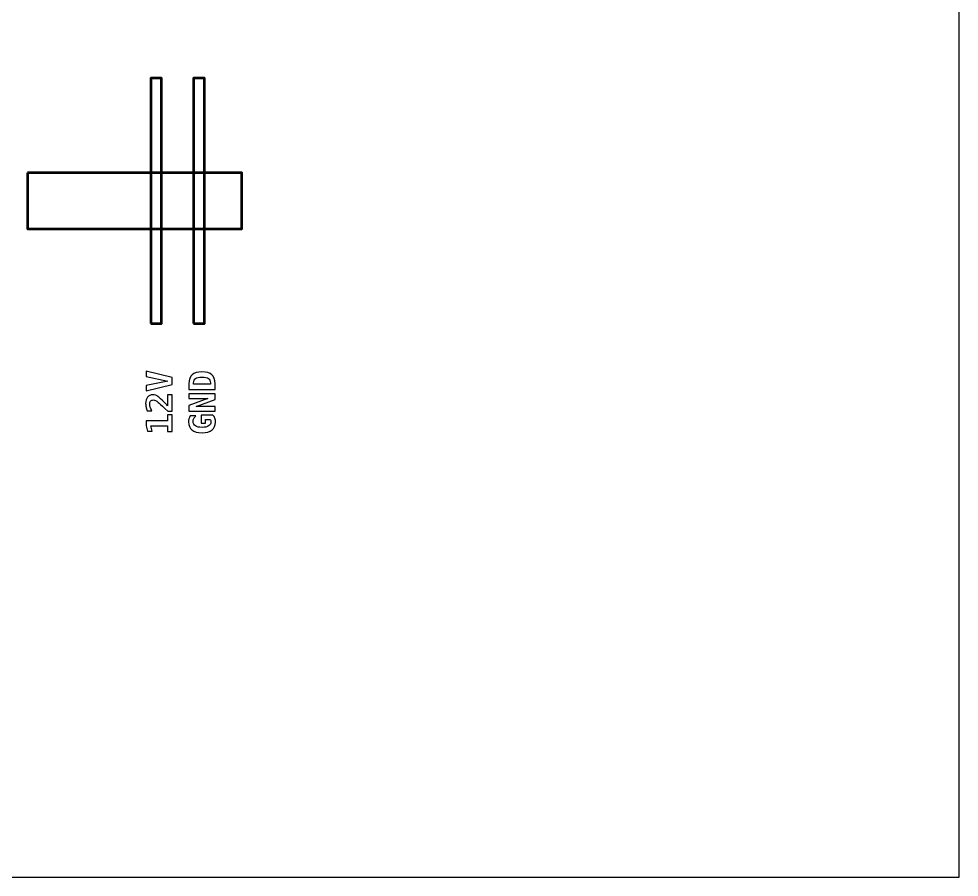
# Model space of a CAD drawing. Header units: centimetres. Extents: x -7.5 to 7.5, y -7.5 to 7.5.
# Drawn here: x 1.93 to 7.5, y -7.5 to -2.41 of the extents above; entities that cross this region are included whole.
import ezdxf

# ---------------------------------------------------------------- set-up
doc = ezdxf.new("R2010")
doc.units = ezdxf.units.CM
doc.header["$MEASUREMENT"] = 0
doc.layers.add('Layer 1', color=7, linetype='Continuous')

msp = doc.modelspace()

# ---------------------------------------------------------------- linework, layer by layer
at = {"layer": 'Layer 1', "color": 7}
msp.add_lwpolyline([(-7.5, -7.5), (7.5, -7.5), (7.5, 7.5), (-7.5, 7.5), (-7.5, -7.5)], close=True, dxfattribs=at)
at = {"layer": 'Layer 1', "lineweight": 53}
for points in [[(2.7085, -4.21737), (2.7725, -4.21737), (2.7725, -2.76337), (2.7085, -2.76337), (2.7085, -4.21737)], [(2.9625, -4.21737), (3.0265, -4.21737), (3.0265, -2.76337), (2.9625, -2.76337), (2.9625, -4.21737)]]:
    msp.add_lwpolyline(points, close=True, dxfattribs=at)
at = {"layer": 'Layer 1', "color": 7, "lineweight": 53}
msp.add_open_spline([(1.9785, -3.32441), (1.9785, -3.32441), (3.2485, -3.32441), (3.2485, -3.32441), (3.2485, -3.32441), (3.2485, -3.32441), (3.2485, -3.6563), (3.2485, -3.6563), (3.2485, -3.6563), (3.2485, -3.6563), (1.9785, -3.6563), (1.9785, -3.6563), (1.9785, -3.6563), (1.9785, -3.6563), (1.9785, -3.32441), (1.9785, -3.32441)], degree=3, knots=[0, 0, 0, 0, 0.25, 0.25, 0.25, 0.25, 0.5, 0.5, 0.5, 0.5, 0.75, 0.75, 0.75, 0.75, 1, 1, 1, 1], dxfattribs=at)
at = {"layer": 'Layer 1'}
for points, knots in [([(2.81032, -4.55915), (2.81032, -4.55915), (2.68145, -4.53199), (2.68145, -4.53199), (2.68145, -4.53199), (2.68145, -4.53199), (2.68145, -4.5013), (2.68145, -4.5013), (2.68145, -4.5013), (2.68145, -4.5013), (2.83576, -4.53799), (2.83576, -4.53799), (2.83576, -4.53799), (2.83576, -4.53799), (2.83576, -4.58025), (2.83576, -4.58025), (2.83576, -4.58025), (2.83576, -4.58025), (2.68145, -4.61694), (2.68145, -4.61694), (2.68145, -4.61694), (2.68145, -4.61694), (2.68145, -4.58625), (2.68145, -4.58625), (2.68145, -4.58625), (2.68145, -4.58625), (2.81032, -4.55915), (2.81032, -4.55915)], [0, 0, 0, 0, 0.1428571, 0.1428571, 0.1428571, 0.1428571, 0.2857143, 0.2857143, 0.2857143, 0.2857143, 0.4285714, 0.4285714, 0.4285714, 0.4285714, 0.5714286, 0.5714286, 0.5714286, 0.5714286, 0.7142857, 0.7142857, 0.7142857, 0.7142857, 0.8571429, 0.8571429, 0.8571429, 0.8571429, 1, 1, 1, 1]), ([(2.93545, -4.60868), (2.93545, -4.60868), (2.93545, -4.57602), (2.93545, -4.57602), (2.93545, -4.57602), (2.93545, -4.55083), (2.94145, -4.53266), (2.95348, -4.52158), (2.95348, -4.52158), (2.96551, -4.51047), (2.98516, -4.50493), (3.01247, -4.50493), (3.01247, -4.50493), (3.03981, -4.50493), (3.05953, -4.51047), (3.07163, -4.52158), (3.07163, -4.52158), (3.08373, -4.53266), (3.08976, -4.55083), (3.08976, -4.57602), (3.08976, -4.57602), (3.08976, -4.57602), (3.08976, -4.60868), (3.08976, -4.60868), (3.08976, -4.60868), (3.08976, -4.60868), (2.93545, -4.60868), (2.93545, -4.60868)], [0, 0, 0, 0, 0.1428571, 0.1428571, 0.1428571, 0.1428571, 0.2857143, 0.2857143, 0.2857143, 0.2857143, 0.4285714, 0.4285714, 0.4285714, 0.4285714, 0.5714286, 0.5714286, 0.5714286, 0.5714286, 0.7142857, 0.7142857, 0.7142857, 0.7142857, 0.8571429, 0.8571429, 0.8571429, 0.8571429, 1, 1, 1, 1]), ([(2.96293, -4.5782), (2.96293, -4.5782), (3.06228, -4.5782), (3.06228, -4.5782), (3.06228, -4.5782), (3.06228, -4.5782), (3.06228, -4.56995), (3.06228, -4.56995), (3.06228, -4.56995), (3.06228, -4.55795), (3.0585, -4.54938), (3.05095, -4.5443), (3.05095, -4.5443), (3.0434, -4.53919), (3.03056, -4.53665), (3.01247, -4.53665), (3.01247, -4.53665), (2.99447, -4.53665), (2.9817, -4.53919), (2.97419, -4.5443), (2.97419, -4.5443), (2.96667, -4.54938), (2.96293, -4.55795), (2.96293, -4.56995), (2.96293, -4.56995), (2.96293, -4.56995), (2.96293, -4.5782), (2.96293, -4.5782)], [0, 0, 0, 0, 0.1428571, 0.1428571, 0.1428571, 0.1428571, 0.2857143, 0.2857143, 0.2857143, 0.2857143, 0.4285714, 0.4285714, 0.4285714, 0.4285714, 0.5714286, 0.5714286, 0.5714286, 0.5714286, 0.7142857, 0.7142857, 0.7142857, 0.7142857, 0.8571429, 0.8571429, 0.8571429, 0.8571429, 1, 1, 1, 1]), ([(2.80888, -4.70542), (2.80888, -4.70542), (2.80888, -4.6404), (2.80888, -4.6404), (2.80888, -4.6404), (2.80888, -4.6404), (2.83576, -4.6404), (2.83576, -4.6404), (2.83576, -4.6404), (2.83576, -4.6404), (2.83576, -4.73837), (2.83576, -4.73837), (2.83576, -4.73837), (2.83576, -4.73837), (2.80969, -4.73837), (2.80969, -4.73837), (2.80969, -4.73837), (2.80969, -4.73837), (2.79216, -4.72183), (2.79216, -4.72183), (2.79216, -4.72183), (2.77127, -4.70221), (2.75843, -4.69029), (2.7536, -4.68609), (2.7536, -4.68609), (2.74767, -4.68094), (2.74241, -4.6772), (2.73783, -4.67494), (2.73783, -4.67494), (2.73324, -4.67265), (2.72873, -4.67152), (2.72425, -4.67152), (2.72425, -4.67152), (2.71737, -4.67152), (2.71204, -4.6736), (2.7083, -4.67776), (2.7083, -4.67776), (2.70452, -4.68193), (2.70265, -4.68785), (2.70265, -4.69547), (2.70265, -4.69547), (2.70265, -4.70094), (2.70375, -4.70704), (2.7059, -4.71382), (2.7059, -4.71382), (2.70809, -4.72063), (2.71123, -4.72768), (2.71536, -4.73506), (2.71536, -4.73506), (2.71536, -4.73506), (2.68692, -4.73506), (2.68692, -4.73506), (2.68692, -4.73506), (2.68424, -4.72768), (2.68219, -4.72049), (2.68078, -4.71339), (2.68078, -4.71339), (2.67937, -4.70634), (2.67867, -4.69957), (2.67867, -4.69311), (2.67867, -4.69311), (2.67867, -4.67678), (2.68248, -4.66393), (2.6901, -4.65462), (2.6901, -4.65462), (2.69768, -4.64527), (2.70809, -4.64061), (2.72125, -4.64061), (2.72125, -4.64061), (2.72731, -4.64061), (2.73299, -4.64164), (2.73829, -4.64365), (2.73829, -4.64365), (2.74361, -4.6457), (2.7495, -4.64919), (2.75596, -4.65416), (2.75596, -4.65416), (2.76065, -4.6578), (2.7712, -4.66781), (2.78761, -4.68422), (2.78761, -4.68422), (2.79646, -4.69311), (2.80359, -4.70016), (2.80888, -4.70542)], [0, 0, 0, 0, 0.047619, 0.047619, 0.047619, 0.047619, 0.0952381, 0.0952381, 0.0952381, 0.0952381, 0.1428571, 0.1428571, 0.1428571, 0.1428571, 0.1904762, 0.1904762, 0.1904762, 0.1904762, 0.2380952, 0.2380952, 0.2380952, 0.2380952, 0.2857143, 0.2857143, 0.2857143, 0.2857143, 0.3333333, 0.3333333, 0.3333333, 0.3333333, 0.3809524, 0.3809524, 0.3809524, 0.3809524, 0.4285714, 0.4285714, 0.4285714, 0.4285714, 0.4761905, 0.4761905, 0.4761905, 0.4761905, 0.5238095, 0.5238095, 0.5238095, 0.5238095, 0.5714286, 0.5714286, 0.5714286, 0.5714286, 0.6190476, 0.6190476, 0.6190476, 0.6190476, 0.6666667, 0.6666667, 0.6666667, 0.6666667, 0.7142857, 0.7142857, 0.7142857, 0.7142857, 0.7619048, 0.7619048, 0.7619048, 0.7619048, 0.8095238, 0.8095238, 0.8095238, 0.8095238, 0.8571429, 0.8571429, 0.8571429, 0.8571429, 0.9047619, 0.9047619, 0.9047619, 0.9047619, 0.952381, 0.952381, 0.952381, 0.952381, 1, 1, 1, 1]), ([(2.93545, -4.73795), (2.93545, -4.73795), (2.93545, -4.70517), (2.93545, -4.70517), (2.93545, -4.70517), (2.93545, -4.70517), (3.0476, -4.66221), (3.0476, -4.66221), (3.0476, -4.66221), (3.0476, -4.66221), (2.93545, -4.66221), (2.93545, -4.66221), (2.93545, -4.66221), (2.93545, -4.66221), (2.93545, -4.63532), (2.93545, -4.63532), (2.93545, -4.63532), (2.93545, -4.63532), (3.08976, -4.63532), (3.08976, -4.63532), (3.08976, -4.63532), (3.08976, -4.63532), (3.08976, -4.66789), (3.08976, -4.66789), (3.08976, -4.66789), (3.08976, -4.66789), (2.97761, -4.71107), (2.97761, -4.71107), (2.97761, -4.71107), (2.97761, -4.71107), (3.08976, -4.71107), (3.08976, -4.71107), (3.08976, -4.71107), (3.08976, -4.71107), (3.08976, -4.73795), (3.08976, -4.73795), (3.08976, -4.73795), (3.08976, -4.73795), (2.93545, -4.73795), (2.93545, -4.73795)], [0, 0, 0, 0, 0.1, 0.1, 0.1, 0.1, 0.2, 0.2, 0.2, 0.2, 0.3, 0.3, 0.3, 0.3, 0.4, 0.4, 0.4, 0.4, 0.5, 0.5, 0.5, 0.5, 0.6, 0.6, 0.6, 0.6, 0.7, 0.7, 0.7, 0.7, 0.8, 0.8, 0.8, 0.8, 0.9, 0.9, 0.9, 0.9, 1, 1, 1, 1]), ([(2.80888, -4.85825), (2.80888, -4.85825), (2.80888, -4.82414), (2.80888, -4.82414), (2.80888, -4.82414), (2.80888, -4.82414), (2.70872, -4.82414), (2.70872, -4.82414), (2.70872, -4.82414), (2.70872, -4.82414), (2.71659, -4.85585), (2.71659, -4.85585), (2.71659, -4.85585), (2.71659, -4.85585), (2.68911, -4.85585), (2.68911, -4.85585), (2.68911, -4.85585), (2.68911, -4.85585), (2.68145, -4.82393), (2.68145, -4.82393), (2.68145, -4.82393), (2.68145, -4.82393), (2.68145, -4.79447), (2.68145, -4.79447), (2.68145, -4.79447), (2.68145, -4.79447), (2.80888, -4.79447), (2.80888, -4.79447), (2.80888, -4.79447), (2.80888, -4.79447), (2.80888, -4.76035), (2.80888, -4.76035), (2.80888, -4.76035), (2.80888, -4.76035), (2.83576, -4.76035), (2.83576, -4.76035), (2.83576, -4.76035), (2.83576, -4.76035), (2.83576, -4.85825), (2.83576, -4.85825), (2.83576, -4.85825), (2.83576, -4.85825), (2.80888, -4.85825), (2.80888, -4.85825)], [0, 0, 0, 0, 0.0909091, 0.0909091, 0.0909091, 0.0909091, 0.1818182, 0.1818182, 0.1818182, 0.1818182, 0.2727273, 0.2727273, 0.2727273, 0.2727273, 0.3636364, 0.3636364, 0.3636364, 0.3636364, 0.4545455, 0.4545455, 0.4545455, 0.4545455, 0.5454545, 0.5454545, 0.5454545, 0.5454545, 0.6363636, 0.6363636, 0.6363636, 0.6363636, 0.7272727, 0.7272727, 0.7272727, 0.7272727, 0.8181818, 0.8181818, 0.8181818, 0.8181818, 0.9090909, 0.9090909, 0.9090909, 0.9090909, 1, 1, 1, 1]), ([(3.06185, -4.78755), (3.06185, -4.78755), (3.03243, -4.78755), (3.03243, -4.78755), (3.03243, -4.78755), (3.03243, -4.78755), (3.03243, -4.80844), (3.03243, -4.80844), (3.03243, -4.80844), (3.03243, -4.80844), (3.00679, -4.80844), (3.00679, -4.80844), (3.00679, -4.80844), (3.00679, -4.80844), (3.00679, -4.76088), (3.00679, -4.76088), (3.00679, -4.76088), (3.00679, -4.76088), (3.07748, -4.76088), (3.07748, -4.76088), (3.07748, -4.76088), (3.08249, -4.76674), (3.0863, -4.7732), (3.08888, -4.78025), (3.08888, -4.78025), (3.09145, -4.78734), (3.09276, -4.79489), (3.09276, -4.80294), (3.09276, -4.80294), (3.09276, -4.82294), (3.08581, -4.83835), (3.07194, -4.84926), (3.07194, -4.84926), (3.05804, -4.86016), (3.03832, -4.86559), (3.01275, -4.86559), (3.01275, -4.86559), (2.98678, -4.86559), (2.96696, -4.86009), (2.95323, -4.84911), (2.95323, -4.84911), (2.93951, -4.83811), (2.93267, -4.82223), (2.93267, -4.80149), (2.93267, -4.80149), (2.93267, -4.79528), (2.93355, -4.78921), (2.93531, -4.78321), (2.93531, -4.78321), (2.93704, -4.77722), (2.93958, -4.77157), (2.9429, -4.76635), (2.9429, -4.76635), (2.9429, -4.76635), (2.97669, -4.76635), (2.97669, -4.76635), (2.97669, -4.76635), (2.97119, -4.77062), (2.96703, -4.77552), (2.96424, -4.7811), (2.96424, -4.7811), (2.96145, -4.78664), (2.96004, -4.7927), (2.96004, -4.79934), (2.96004, -4.79934), (2.96004, -4.81091), (2.96442, -4.81959), (2.97313, -4.8253), (2.97313, -4.8253), (2.98184, -4.83102), (2.99504, -4.83387), (3.01275, -4.83387), (3.01275, -4.83387), (3.02993, -4.83387), (3.04298, -4.83112), (3.05194, -4.82562), (3.05194, -4.82562), (3.0609, -4.82008), (3.06538, -4.81207), (3.06538, -4.80152), (3.06538, -4.80152), (3.06538, -4.79835), (3.0651, -4.7956), (3.0645, -4.79323), (3.0645, -4.79323), (3.06394, -4.79091), (3.06305, -4.789), (3.06185, -4.78755)], [0, 0, 0, 0, 0.0454545, 0.0454545, 0.0454545, 0.0454545, 0.0909091, 0.0909091, 0.0909091, 0.0909091, 0.1363636, 0.1363636, 0.1363636, 0.1363636, 0.1818182, 0.1818182, 0.1818182, 0.1818182, 0.2272727, 0.2272727, 0.2272727, 0.2272727, 0.2727273, 0.2727273, 0.2727273, 0.2727273, 0.3181818, 0.3181818, 0.3181818, 0.3181818, 0.3636364, 0.3636364, 0.3636364, 0.3636364, 0.4090909, 0.4090909, 0.4090909, 0.4090909, 0.4545455, 0.4545455, 0.4545455, 0.4545455, 0.5, 0.5, 0.5, 0.5, 0.5454545, 0.5454545, 0.5454545, 0.5454545, 0.5909091, 0.5909091, 0.5909091, 0.5909091, 0.6363636, 0.6363636, 0.6363636, 0.6363636, 0.6818182, 0.6818182, 0.6818182, 0.6818182, 0.7272727, 0.7272727, 0.7272727, 0.7272727, 0.7727273, 0.7727273, 0.7727273, 0.7727273, 0.8181818, 0.8181818, 0.8181818, 0.8181818, 0.8636364, 0.8636364, 0.8636364, 0.8636364, 0.9090909, 0.9090909, 0.9090909, 0.9090909, 0.9545455, 0.9545455, 0.9545455, 0.9545455, 1, 1, 1, 1])]:
    msp.add_open_spline(points, degree=3, knots=knots, dxfattribs=at)

doc.saveas('drawing.dxf')
